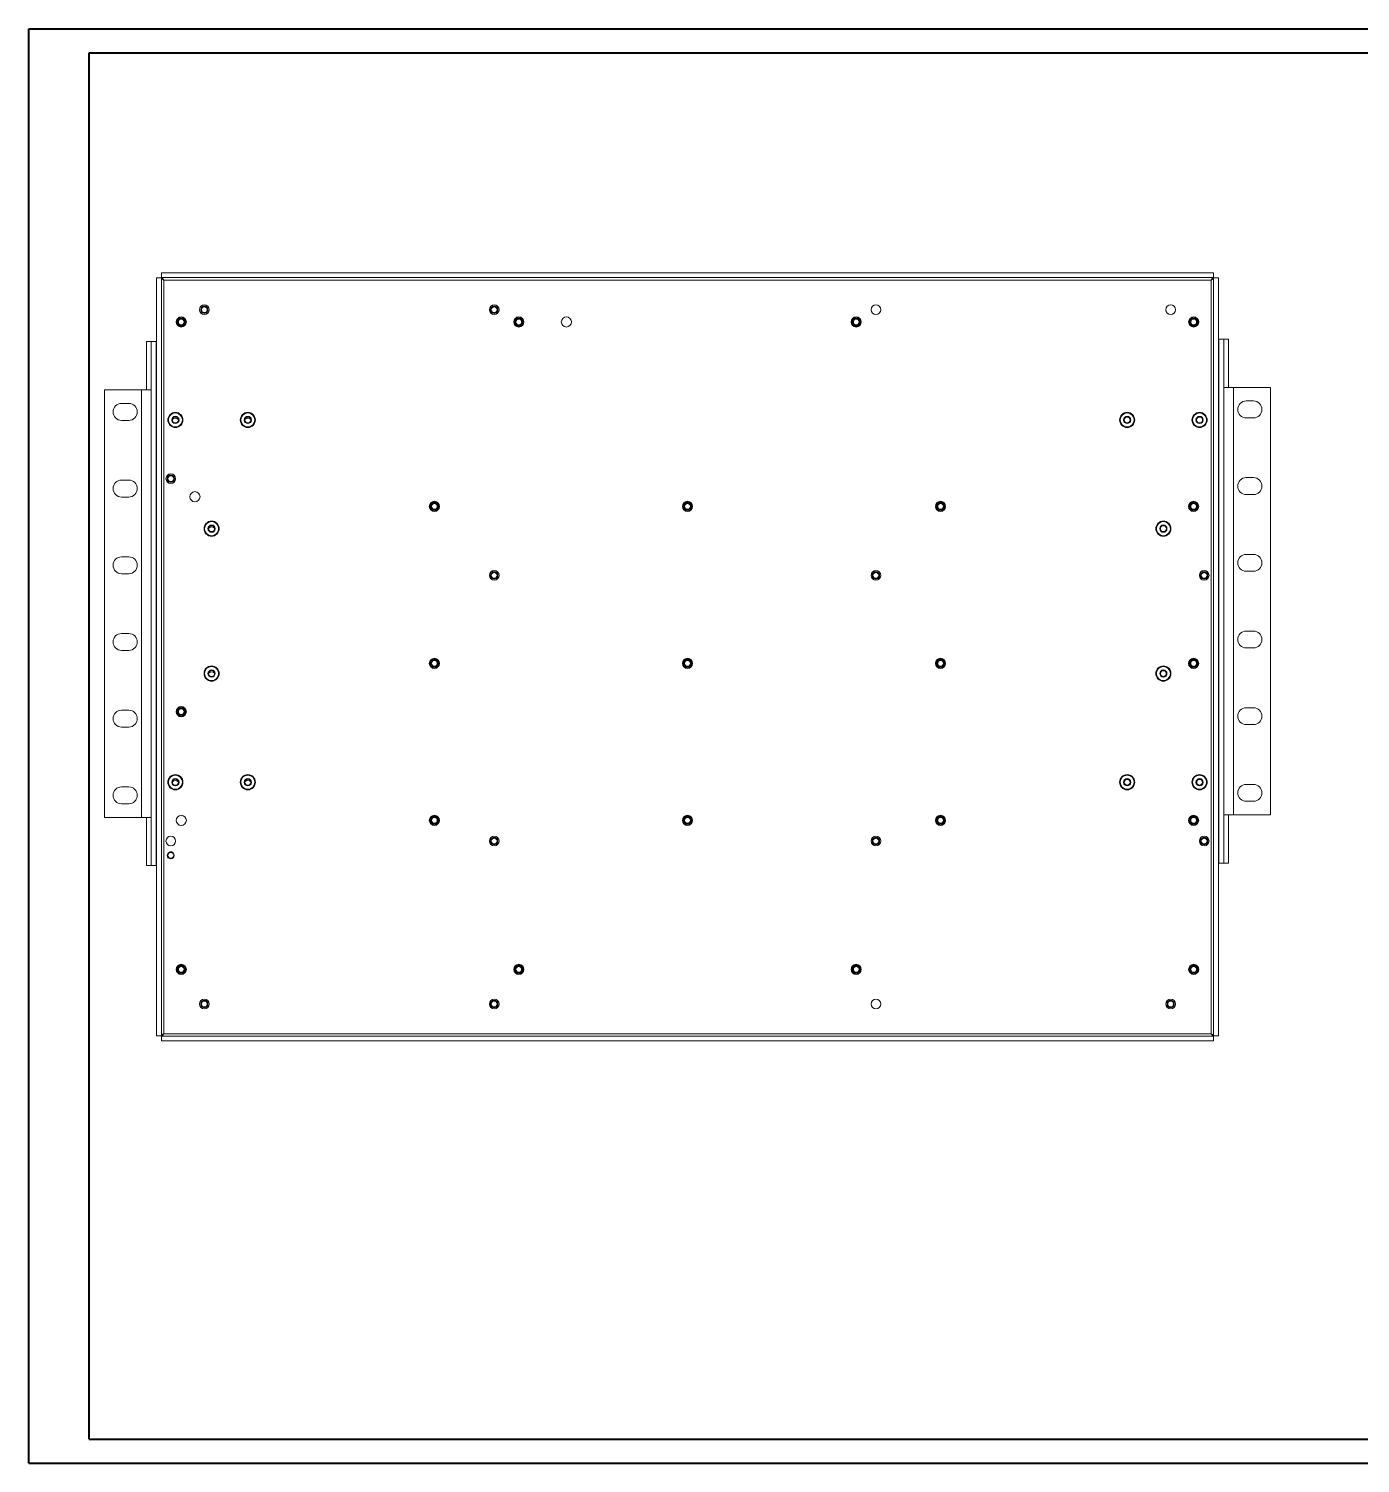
# Model space of a CAD drawing. Header units: millimetres. Extents: x 0 to 1158, y 0 to 594.
# Drawn here: x 0 to 551, y 0 to 594 of the extents above; entities that cross this region are included whole.
import ezdxf

# ---------------------------------------------------------------- set-up
doc = ezdxf.new("R2010")
doc.units = ezdxf.units.MM

msp = doc.modelspace()

# ---------------------------------------------------------------- linework, layer by layer
at = {"color": 7, "linetype": 'Continuous', "lineweight": 40}
for p, q in [((0.08, 0.21), (0.08, 594.21)), ((0.08, 594.21), (841.08, 594.21)), ((25.08, 10.21), (25.08, 584.21)), ((25.08, 584.21), (831.08, 584.21)), ((25.08, 10.21), (831.08, 10.21)), ((0.08, 0.21), (841.08, 0.21))]:
    msp.add_line(p, q, dxfattribs=at)
at = {"color": 7, "linetype": 'Continuous', "lineweight": 15}
for p, q in [((55.07, 493.15), (55.07, 491.15)), ((55.07, 493.15), (490.53, 493.15)), ((490.53, 493.15), (490.53, 491.15)), ((53, 491.08), (55, 491.08)), ((53, 177.16), (53, 491.08)), ((55, 177.16), (55, 491.08)), ((55.07, 491.15), (490.53, 491.15)), ((56, 178.09), (56, 490.15)), ((56, 490.15), (489.6, 490.15)), ((489.6, 490.15), (489.6, 178.09)), ((490.6, 491.08), (490.6, 177.16)), ((492.6, 491.08), (490.6, 491.08)), ((492.6, 491.08), (492.6, 177.16)), ((73.49, 479.18), (73.78, 478.98)), ((193.49, 479.18), (193.78, 478.98)), ((50.8, 464.67), (48.8, 464.67)), ((48.8, 464.67), (48.8, 444.67)), ((50.8, 464.67), (50.8, 444.67)), ((52.8, 464.67), (50.8, 464.67)), ((52.8, 247.67), (52.8, 464.67)), ((53, 464.67), (52.8, 464.67)), ((492.6, 465.7), (492.8, 465.7)), ((492.8, 465.7), (492.8, 248.7)), ((492.8, 465.7), (494.8, 465.7)), ((494.8, 465.7), (496.8, 465.7)), ((494.8, 445.7), (494.8, 465.7)), ((496.8, 445.7), (496.8, 465.7)), ((498.8, 445.7), (494.8, 445.7)), ((494.8, 445.7), (494.8, 268.7)), ((498.8, 445.7), (498.8, 268.7)), ((514.1, 445.7), (498.8, 445.7)), ((514.1, 445.7), (514.1, 268.7)), ((31.5, 267.67), (31.5, 444.67)), ((46.8, 444.67), (31.5, 444.67)), ((46.8, 267.67), (46.8, 444.67)), ((50.8, 444.67), (46.8, 444.67)), ((50.8, 267.67), (50.8, 444.67)), ((507.1, 440.07), (504.1, 440.07)), ((41.5, 439.04), (38.5, 439.04)), ((38.5, 432.04), (41.5, 432.04)), ((504.1, 433.07), (507.1, 433.07)), ((41.5, 407.29), (38.5, 407.29)), ((59.59, 409.22), (59.88, 409.02)), ((507.1, 408.32), (504.1, 408.32)), ((38.5, 400.29), (41.5, 400.29)), ((504.1, 401.32), (507.1, 401.32)), ((41.5, 375.54), (38.5, 375.54)), ((507.1, 376.57), (504.1, 376.57)), ((38.5, 368.54), (41.5, 368.54)), ((193.49, 369.18), (193.78, 368.98)), ((351.49, 369.18), (351.78, 368.98)), ((487.39, 369.18), (487.68, 368.98)), ((504.1, 369.57), (507.1, 369.57)), ((507.1, 344.82), (504.1, 344.82)), ((41.5, 343.79), (38.5, 343.79)), ((38.5, 336.79), (41.5, 336.79)), ((504.1, 337.82), (507.1, 337.82)), ((41.5, 312.04), (38.5, 312.04)), ((507.1, 313.07), (504.1, 313.07)), ((38.5, 305.04), (41.5, 305.04)), ((504.1, 306.07), (507.1, 306.07)), ((41.5, 280.29), (38.5, 280.29)), ((507.1, 281.32), (504.1, 281.32)), ((38.5, 273.29), (41.5, 273.29)), ((504.1, 274.32), (507.1, 274.32)), ((31.5, 267.67), (46.8, 267.67)), ((46.8, 267.67), (50.8, 267.67)), ((48.8, 267.67), (48.8, 247.67)), ((50.8, 267.67), (50.8, 247.67)), ((494.8, 268.7), (498.8, 268.7)), ((494.8, 248.7), (494.8, 268.7)), ((496.8, 248.7), (496.8, 268.7)), ((498.8, 268.7), (514.1, 268.7)), ((193.49, 259.18), (193.78, 258.98)), ((351.49, 259.18), (351.78, 258.98)), ((487.39, 259.18), (487.68, 258.98)), ((59.59, 253.26), (59.88, 253.06)), ((50.8, 247.67), (48.8, 247.67)), ((52.8, 247.67), (50.8, 247.67)), ((53, 247.67), (52.8, 247.67)), ((492.6, 248.7), (492.8, 248.7)), ((492.8, 248.7), (494.8, 248.7)), ((494.8, 248.7), (496.8, 248.7)), ((73.49, 191.72), (73.78, 191.52)), ((193.49, 191.72), (193.78, 191.52)), ((473.49, 191.72), (473.78, 191.52)), ((53, 177.16), (55, 177.16)), ((490.53, 177.09), (55.07, 177.09)), ((55.07, 175.09), (55.07, 177.09)), ((490.53, 175.09), (55.07, 175.09)), ((489.6, 178.09), (56, 178.09)), ((490.53, 175.09), (490.53, 177.09)), ((492.6, 177.16), (490.6, 177.16))]:
    msp.add_line(p, q, dxfattribs=at)
at = {"color": 7, "linetype": 'Continuous', "lineweight": 15, "flags": 128}
for points in [[(74.24, 477.48), (74.14, 477.17), (73.91, 476.83), (73.59, 476.57), (73.2, 476.4), (72.78, 476.35), (72.38, 476.41), (72, 476.58), (71.68, 476.85), (71.44, 477.2), (71.32, 477.58), (71.31, 478), (71.41, 478.42), (71.62, 478.77), (71.91, 479.06), (72.28, 479.26), (72.7, 479.34), (73.11, 479.31), (73.49, 479.18), (73.84, 478.93), (74.1, 478.6), (74.25, 478.22), (74.3, 477.81), (74.23, 477.39), (74.23, 477.39)], [(194.24, 477.48), (194.14, 477.17), (193.91, 476.83), (193.59, 476.57), (193.2, 476.4), (192.78, 476.35), (192.38, 476.41), (192, 476.58), (191.68, 476.85), (191.44, 477.2), (191.32, 477.58), (191.31, 478), (191.41, 478.42), (191.62, 478.77), (191.91, 479.06), (192.28, 479.26), (192.7, 479.34), (193.11, 479.31), (193.49, 479.18), (193.84, 478.93), (194.1, 478.6), (194.25, 478.22), (194.3, 477.81), (194.23, 477.39), (194.23, 477.39)], [(60.34, 407.52), (60.24, 407.21), (60.01, 406.87), (59.69, 406.61), (59.3, 406.44), (58.88, 406.39), (58.48, 406.45), (58.1, 406.62), (57.78, 406.89), (57.54, 407.24), (57.42, 407.62), (57.41, 408.04), (57.51, 408.46), (57.72, 408.81), (58.01, 409.1), (58.38, 409.3), (58.8, 409.38), (59.21, 409.35), (59.59, 409.22), (59.94, 408.97), (60.2, 408.64), (60.35, 408.26), (60.4, 407.85), (60.33, 407.43), (60.33, 407.43)], [(58.18, 409.12), (57.74, 409.24), (57.5, 409.32)], [(60.29, 409.32), (60.06, 409.24), (59.63, 409.12)], [(194.24, 367.48), (194.14, 367.17), (193.91, 366.83), (193.59, 366.57), (193.2, 366.4), (192.78, 366.35), (192.38, 366.41), (192, 366.58), (191.68, 366.85), (191.44, 367.2), (191.32, 367.58), (191.31, 368), (191.41, 368.42), (191.62, 368.77), (191.91, 369.06), (192.28, 369.26), (192.7, 369.34), (193.11, 369.31), (193.49, 369.18), (193.84, 368.93), (194.1, 368.6), (194.25, 368.22), (194.3, 367.81), (194.23, 367.39), (194.23, 367.39)], [(352.24, 367.48), (352.14, 367.17), (351.91, 366.83), (351.59, 366.57), (351.2, 366.4), (350.78, 366.35), (350.38, 366.41), (350, 366.58), (349.68, 366.85), (349.44, 367.2), (349.32, 367.58), (349.31, 368), (349.41, 368.42), (349.62, 368.77), (349.91, 369.06), (350.28, 369.26), (350.7, 369.34), (351.11, 369.31), (351.49, 369.18), (351.84, 368.93), (352.1, 368.6), (352.25, 368.22), (352.3, 367.81), (352.23, 367.39), (352.23, 367.39)], [(488.14, 367.48), (488.04, 367.17), (487.81, 366.83), (487.49, 366.57), (487.1, 366.4), (486.68, 366.35), (486.28, 366.41), (485.9, 366.58), (485.58, 366.85), (485.34, 367.2), (485.22, 367.58), (485.21, 368), (485.31, 368.42), (485.52, 368.77), (485.81, 369.06), (486.18, 369.26), (486.6, 369.34), (487.01, 369.31), (487.39, 369.18), (487.74, 368.93), (488, 368.6), (488.15, 368.22), (488.2, 367.81), (488.13, 367.39), (488.13, 367.39)], [(194.24, 257.48), (194.14, 257.17), (193.91, 256.83), (193.59, 256.57), (193.2, 256.4), (192.78, 256.35), (192.38, 256.41), (192, 256.58), (191.68, 256.85), (191.44, 257.2), (191.32, 257.58), (191.31, 258), (191.41, 258.42), (191.62, 258.77), (191.91, 259.06), (192.28, 259.26), (192.7, 259.34), (193.11, 259.31), (193.49, 259.18), (193.84, 258.93), (194.1, 258.6), (194.25, 258.22), (194.3, 257.81), (194.23, 257.39), (194.23, 257.39)], [(352.24, 257.48), (352.14, 257.17), (351.91, 256.83), (351.59, 256.57), (351.2, 256.4), (350.78, 256.35), (350.38, 256.41), (350, 256.58), (349.68, 256.85), (349.44, 257.2), (349.32, 257.58), (349.31, 258), (349.41, 258.42), (349.62, 258.77), (349.91, 259.06), (350.28, 259.26), (350.7, 259.34), (351.11, 259.31), (351.49, 259.18), (351.84, 258.93), (352.1, 258.6), (352.25, 258.22), (352.3, 257.81), (352.23, 257.39), (352.23, 257.39)], [(488.14, 257.48), (488.04, 257.17), (487.81, 256.83), (487.49, 256.57), (487.1, 256.4), (486.68, 256.35), (486.28, 256.41), (485.9, 256.58), (485.58, 256.85), (485.34, 257.2), (485.22, 257.58), (485.21, 258), (485.31, 258.42), (485.52, 258.77), (485.81, 259.06), (486.18, 259.26), (486.6, 259.34), (487.01, 259.31), (487.39, 259.18), (487.74, 258.93), (488, 258.6), (488.15, 258.22), (488.2, 257.81), (488.13, 257.39), (488.13, 257.39)], [(74.24, 190.02), (74.14, 189.71), (73.91, 189.37), (73.59, 189.11), (73.2, 188.94), (72.78, 188.89), (72.38, 188.95), (72, 189.12), (71.68, 189.39), (71.44, 189.74), (71.32, 190.12), (71.31, 190.54), (71.41, 190.96), (71.62, 191.31), (71.91, 191.6), (72.28, 191.8), (72.7, 191.88), (73.11, 191.85), (73.49, 191.72), (73.84, 191.47), (74.1, 191.14), (74.25, 190.76), (74.3, 190.35), (74.23, 189.93), (74.23, 189.93)], [(194.24, 190.02), (194.14, 189.71), (193.91, 189.37), (193.59, 189.11), (193.2, 188.94), (192.78, 188.89), (192.38, 188.95), (192, 189.12), (191.68, 189.39), (191.44, 189.74), (191.32, 190.12), (191.31, 190.54), (191.41, 190.96), (191.62, 191.31), (191.91, 191.6), (192.28, 191.8), (192.7, 191.88), (193.11, 191.85), (193.49, 191.72), (193.84, 191.47), (194.1, 191.14), (194.25, 190.76), (194.3, 190.35), (194.23, 189.93), (194.23, 189.93)], [(474.24, 190.02), (474.14, 189.71), (473.91, 189.37), (473.59, 189.11), (473.2, 188.94), (472.78, 188.89), (472.38, 188.95), (472, 189.12), (471.68, 189.39), (471.44, 189.74), (471.32, 190.12), (471.31, 190.54), (471.41, 190.96), (471.62, 191.31), (471.91, 191.6), (472.28, 191.8), (472.7, 191.88), (473.11, 191.85), (473.49, 191.72), (473.84, 191.47), (474.1, 191.14), (474.25, 190.76), (474.3, 190.35), (474.23, 189.93), (474.23, 189.93)]]:
    msp.add_lwpolyline(points, dxfattribs=at)
at = {"color": 7, "linetype": 'Continuous', "lineweight": 15}
for centre, radius in [((72.8, 477.85), 2), ((72.8, 477.85), 1.44), ((72.8, 477.85), 1.21), ((192.8, 477.85), 2), ((192.8, 477.85), 1.44), ((192.8, 477.85), 1.21), ((350.8, 477.85), 2), ((472.8, 477.85), 2), ((63.25, 472.78), 2.1), ((63.25, 472.78), 1.6), ((63.25, 472.78), 1.5), ((63.25, 472.78), 1.19), ((202.95, 472.78), 2.1), ((202.95, 472.78), 1.6), ((202.95, 472.78), 1.5), ((202.95, 472.78), 1.19), ((222.65, 472.78), 2.1), ((342.65, 472.78), 2.1), ((342.65, 472.78), 1.6), ((342.65, 472.78), 1.5), ((342.65, 472.78), 1.19), ((482.35, 472.78), 2.1), ((482.35, 472.78), 1.6), ((482.35, 472.78), 1.5), ((482.35, 472.78), 1.19), ((60.8, 432.2), 3.15), ((60.8, 432.2), 2.9), ((60.8, 432.2), 1.5), ((90.8, 432.2), 3.15), ((90.8, 432.2), 2.9), ((90.8, 432.2), 1.5), ((454.8, 432.2), 3.15), ((454.8, 432.2), 2.9), ((454.8, 432.2), 1.5), ((484.8, 432.2), 3.15), ((484.8, 432.2), 2.9), ((484.8, 432.2), 1.5), ((60.8, 432.2), 1.23), ((90.8, 432.2), 1.23), ((454.8, 432.2), 1.2), ((484.8, 432.2), 1.23), ((58.9, 407.89), 2), ((58.9, 407.89), 1.44), ((58.9, 407.89), 1.21), ((68.9, 400.43), 2.1), ((168.02, 396.43), 2.1), ((168.02, 396.43), 1.6), ((272.79, 396.43), 2.1), ((272.79, 396.43), 1.6), ((377.56, 396.43), 2.1), ((377.56, 396.43), 1.6), ((482.33, 396.43), 2.1), ((482.33, 396.43), 1.6), ((168.02, 396.43), 1.5), ((168.02, 396.43), 1.19), ((272.79, 396.43), 1.5), ((272.79, 396.43), 1.19), ((377.56, 396.43), 1.5), ((377.56, 396.43), 1.19), ((482.33, 396.43), 1.5), ((482.33, 396.43), 1.19), ((75.8, 387.2), 3.15), ((75.8, 387.2), 2.9), ((75.8, 387.2), 1.5), ((75.8, 387.2), 1.23), ((469.8, 387.2), 3.15), ((469.8, 387.2), 2.9), ((469.8, 387.2), 1.5), ((469.8, 387.2), 1.23), ((192.8, 367.85), 2), ((192.8, 367.85), 1.44), ((192.8, 367.85), 1.21), ((350.8, 367.85), 2), ((350.8, 367.85), 1.44), ((350.8, 367.85), 1.21), ((486.7, 367.85), 2), ((486.7, 367.85), 1.44), ((486.7, 367.85), 1.21), ((168.02, 331.43), 2.1), ((168.02, 331.43), 1.6), ((168.02, 331.43), 1.5), ((272.79, 331.43), 2.1), ((272.79, 331.43), 1.6), ((272.79, 331.43), 1.5), ((377.56, 331.43), 2.1), ((377.56, 331.43), 1.6), ((377.56, 331.43), 1.5), ((482.33, 331.43), 2.1), ((482.33, 331.43), 1.6), ((482.33, 331.43), 1.5), ((75.8, 327.2), 3.15), ((75.8, 327.2), 2.9), ((75.8, 327.2), 1.5), ((75.8, 327.2), 1.23), ((168.02, 331.43), 1.19), ((272.79, 331.43), 1.19), ((377.56, 331.43), 1.19), ((469.8, 327.2), 3.15), ((469.8, 327.2), 2.9), ((469.8, 327.2), 1.5), ((469.8, 327.2), 1.2), ((482.33, 331.43), 1.19), ((63.25, 311.43), 2.1), ((63.25, 311.43), 1.6), ((63.25, 311.43), 1.5), ((63.25, 311.43), 1.19), ((60.8, 282.2), 3.15), ((90.8, 282.2), 3.15), ((454.8, 282.2), 3.15), ((484.8, 282.2), 3.15), ((60.8, 282.2), 2.9), ((60.8, 282.2), 1.5), ((60.8, 282.2), 1.23), ((90.8, 282.2), 2.9), ((90.8, 282.2), 1.5), ((90.8, 282.2), 1.23), ((454.8, 282.2), 2.9), ((454.8, 282.2), 1.5), ((454.8, 282.2), 1.2), ((484.8, 282.2), 2.9), ((484.8, 282.2), 1.5), ((484.8, 282.2), 1.2), ((63.25, 266.43), 2.1), ((168.02, 266.43), 2.1), ((168.02, 266.43), 1.6), ((168.02, 266.43), 1.5), ((168.02, 266.43), 1.19), ((272.79, 266.43), 2.1), ((272.79, 266.43), 1.6), ((272.79, 266.43), 1.5), ((272.79, 266.43), 1.19), ((377.56, 266.43), 2.1), ((377.56, 266.43), 1.6), ((377.56, 266.43), 1.5), ((377.56, 266.43), 1.19), ((482.33, 266.43), 2.1), ((482.33, 266.43), 1.6), ((482.33, 266.43), 1.5), ((482.33, 266.43), 1.19), ((58.9, 257.85), 2), ((192.8, 257.85), 2), ((192.8, 257.85), 1.44), ((192.8, 257.85), 1.21), ((350.8, 257.85), 2), ((350.8, 257.85), 1.44), ((350.8, 257.85), 1.21), ((486.7, 257.85), 2), ((486.7, 257.85), 1.44), ((486.7, 257.85), 1.21), ((58.9, 251.93), 1.44), ((58.9, 251.93), 1.21), ((63.25, 204.73), 2.1), ((63.25, 204.73), 1.6), ((63.25, 204.73), 1.5), ((63.25, 204.73), 1.19), ((202.95, 204.73), 2.1), ((202.95, 204.73), 1.6), ((202.95, 204.73), 1.5), ((202.95, 204.73), 1.19), ((342.65, 204.73), 2.1), ((342.65, 204.73), 1.6), ((342.65, 204.73), 1.5), ((342.65, 204.73), 1.19), ((482.35, 204.73), 2.1), ((482.35, 204.73), 1.6), ((482.35, 204.73), 1.5), ((482.35, 204.73), 1.19), ((72.8, 190.39), 2), ((72.8, 190.39), 1.44), ((72.8, 190.39), 1.21), ((192.8, 190.39), 2), ((192.8, 190.39), 1.44), ((192.8, 190.39), 1.21), ((350.8, 190.39), 2), ((472.8, 190.39), 2), ((472.8, 190.39), 1.44), ((472.8, 190.39), 1.21)]:
    msp.add_circle(centre, radius, dxfattribs=at)
for centre, radius, start, end in [((504.1, 436.57), 3.5, 90, 270), ((507.1, 436.57), 3.5, 270, 90), ((38.5, 435.54), 3.5, 90, 270), ((41.5, 435.54), 3.5, 270, 90), ((60.8, 431.17), 1.75, 46.41189, 133.58811), ((90.8, 431.17), 1.75, 46.41189, 133.58811), ((38.5, 403.79), 3.5, 90, 270), ((41.5, 403.79), 3.5, 270, 90), ((504.1, 404.82), 3.5, 90, 270), ((507.1, 404.82), 3.5, 270, 90), ((75.8, 386.17), 1.75, 46.41189, 133.58811), ((38.5, 372.04), 3.5, 90, 270), ((41.5, 372.04), 3.5, 270, 90), ((504.1, 373.07), 3.5, 90, 270), ((507.1, 373.07), 3.5, 270, 90), ((504.1, 341.32), 3.5, 90, 270), ((507.1, 341.32), 3.5, 270, 90), ((38.5, 340.29), 3.5, 90, 270), ((41.5, 340.29), 3.5, 270, 90), ((75.8, 326.17), 1.75, 46.41189, 133.58811), ((38.5, 308.54), 3.5, 90, 270), ((41.5, 308.54), 3.5, 270, 90), ((504.1, 309.57), 3.5, 90, 270), ((507.1, 309.57), 3.5, 270, 90), ((38.5, 276.79), 3.5, 90, 270), ((41.5, 276.79), 3.5, 270, 90), ((60.8, 281.17), 1.75, 46.41189, 133.58811), ((90.8, 281.17), 1.75, 46.41189, 133.58811), ((504.1, 277.82), 3.5, 90, 270), ((507.1, 277.82), 3.5, 270, 90)]:
    msp.add_arc(centre, radius, start, end, dxfattribs=at)
for points, knots in [([(56, 490.15), (55.85, 490.23), (55.57, 490.4), (55.24, 490.64), (55.03, 490.86), (55.01, 491.01), (55, 491.08)], [0, 0, 0, 0, 0.280309, 0.530235, 0.780091, 1, 1, 1, 1]), ([(55.07, 491.15), (55.16, 491.13), (55.32, 491.09), (55.56, 490.83), (55.78, 490.51), (55.93, 490.26), (56, 490.15)], [0, 0, 0, 0, 0.2803089, 0.5302364, 0.7800927, 1, 1, 1, 1]), ([(489.6, 490.15), (489.69, 490.29), (489.85, 490.57), (490.09, 490.9), (490.31, 491.11), (490.46, 491.13), (490.53, 491.15)], [0, 0, 0, 0, 0.280309, 0.530235, 0.780091, 1, 1, 1, 1]), ([(490.6, 491.08), (490.58, 490.99), (490.54, 490.82), (490.29, 490.58), (489.96, 490.36), (489.71, 490.21), (489.6, 490.15)], [0, 0, 0, 0, 0.280305, 0.530236, 0.780093, 1, 1, 1, 1]), ([(73.49, 479.18), (73.4, 479.22), (73.22, 479.3), (72.92, 479.35), (72.62, 479.35), (72.43, 479.3), (72.33, 479.27)], [0, 0, 0, 0, 0.250027, 0.500051, 0.750069, 1, 1, 1, 1]), ([(73.49, 479.18), (73.39, 479.21), (73.18, 479.27), (72.96, 479.28), (72.85, 479.26), (72.84, 479.26)], [0, 0, 0, 0, 0.489703, 0.9664, 1, 1, 1, 1]), ([(193.49, 479.18), (193.4, 479.22), (193.22, 479.3), (192.92, 479.35), (192.62, 479.35), (192.43, 479.3), (192.33, 479.27)], [0, 0, 0, 0, 0.250021, 0.500045, 0.750069, 1, 1, 1, 1]), ([(193.49, 479.18), (193.39, 479.21), (193.18, 479.27), (192.96, 479.28), (192.85, 479.26), (192.84, 479.26)], [0, 0, 0, 0, 0.489709, 0.966401, 1, 1, 1, 1]), ([(61.31, 472.78), (61.34, 473.02), (61.38, 473.39), (61.62, 473.85), (61.87, 474.15), (62.18, 474.4), (62.63, 474.64), (63.25, 474.76), (63.87, 474.64), (64.32, 474.4), (64.62, 474.15), (64.87, 473.85), (65.12, 473.39), (65.16, 473.02), (65.18, 472.78)], [0, 0, 0, 0, 0.119721, 0.184904, 0.250001, 0.315183, 0.38028, 0.500001, 0.619723, 0.684905, 0.749999, 0.815184, 0.880279, 1, 1, 1, 1]), ([(65.18, 472.78), (65.16, 472.53), (65.12, 472.16), (64.87, 471.71), (64.62, 471.4), (64.32, 471.15), (63.87, 470.92), (63.25, 470.8), (62.63, 470.92), (62.18, 471.15), (61.87, 471.4), (61.62, 471.71), (61.38, 472.16), (61.34, 472.53), (61.31, 472.78)], [0, 0, 0, 0, 0.119721, 0.184905, 0.250001, 0.315183, 0.380278, 0.499999, 0.61972, 0.684906, 0.75, 0.815184, 0.880279, 1, 1, 1, 1]), ([(201.01, 472.78), (201.04, 473.02), (201.08, 473.39), (201.32, 473.85), (201.57, 474.15), (201.88, 474.4), (202.33, 474.64), (202.95, 474.76), (203.57, 474.64), (204.02, 474.4), (204.32, 474.15), (204.57, 473.85), (204.82, 473.39), (204.86, 473.02), (204.88, 472.78)], [0, 0, 0, 0, 0.119721, 0.184904, 0.25, 0.315184, 0.380279, 0.5, 0.619722, 0.684906, 0.75, 0.815184, 0.880279, 1, 1, 1, 1]), ([(204.88, 472.78), (204.86, 472.53), (204.82, 472.16), (204.57, 471.71), (204.32, 471.4), (204.02, 471.15), (203.57, 470.92), (202.95, 470.8), (202.33, 470.92), (201.88, 471.15), (201.57, 471.4), (201.32, 471.71), (201.08, 472.16), (201.04, 472.53), (201.01, 472.78)], [0, 0, 0, 0, 0.119721, 0.184906, 0.25, 0.315184, 0.380279, 0.5, 0.619721, 0.684905, 0.75, 0.815184, 0.880279, 1, 1, 1, 1]), ([(340.71, 472.78), (340.74, 473.02), (340.78, 473.39), (341.02, 473.85), (341.27, 474.15), (341.58, 474.4), (342.03, 474.64), (342.65, 474.76), (343.27, 474.64), (343.72, 474.4), (344.02, 474.15), (344.27, 473.85), (344.52, 473.39), (344.56, 473.02), (344.58, 472.78)], [0, 0, 0, 0, 0.119721, 0.184904, 0.25, 0.315184, 0.380278, 0.5, 0.619721, 0.684905, 0.75, 0.815184, 0.880279, 1, 1, 1, 1]), ([(344.58, 472.78), (344.56, 472.53), (344.52, 472.16), (344.27, 471.71), (344.02, 471.4), (343.72, 471.15), (343.27, 470.92), (342.65, 470.8), (342.03, 470.92), (341.58, 471.15), (341.27, 471.4), (341.02, 471.71), (340.78, 472.16), (340.74, 472.53), (340.71, 472.78)], [0, 0, 0, 0, 0.119721, 0.184906, 0.25, 0.315183, 0.38028, 0.500001, 0.619722, 0.684906, 0.75, 0.815184, 0.880279, 1, 1, 1, 1]), ([(480.41, 472.78), (480.44, 473.02), (480.48, 473.39), (480.72, 473.85), (480.97, 474.15), (481.28, 474.4), (481.73, 474.64), (482.35, 474.76), (482.97, 474.64), (483.42, 474.4), (483.72, 474.15), (483.97, 473.85), (484.22, 473.39), (484.26, 473.02), (484.28, 472.78)], [0, 0, 0, 0, 0.119721, 0.184904, 0.250001, 0.315183, 0.380277, 0.499999, 0.619721, 0.684905, 0.749999, 0.815184, 0.880279, 1, 1, 1, 1]), ([(484.28, 472.78), (484.26, 472.53), (484.22, 472.16), (483.97, 471.71), (483.72, 471.4), (483.42, 471.15), (482.97, 470.92), (482.35, 470.8), (481.73, 470.92), (481.28, 471.15), (480.97, 471.4), (480.72, 471.71), (480.48, 472.16), (480.44, 472.53), (480.41, 472.78)], [0, 0, 0, 0, 0.119721, 0.184905, 0.250001, 0.315183, 0.38028, 0.500001, 0.619722, 0.684906, 0.75, 0.815184, 0.880279, 1, 1, 1, 1]), ([(59.59, 409.22), (59.5, 409.26), (59.32, 409.34), (59.02, 409.39), (58.72, 409.39), (58.53, 409.34), (58.43, 409.31)], [0, 0, 0, 0, 0.250015, 0.500037, 0.750055, 1, 1, 1, 1]), ([(59.59, 409.22), (59.49, 409.25), (59.28, 409.31), (59.06, 409.32), (58.95, 409.3), (58.94, 409.3)], [0, 0, 0, 0, 0.489693, 0.966377, 1, 1, 1, 1]), ([(166.08, 396.43), (166.11, 396.67), (166.15, 397.04), (166.39, 397.5), (166.64, 397.8), (166.95, 398.05), (167.4, 398.29), (168.02, 398.41), (168.64, 398.29), (169.09, 398.05), (169.39, 397.8), (169.64, 397.5), (169.89, 397.04), (169.93, 396.67), (169.95, 396.43)], [0, 0, 0, 0, 0.1197213, 0.1849047, 0.2500004, 0.3151836, 0.3802782, 0.4999996, 0.6197221, 0.684905, 0.7499999, 0.815184, 0.8802787, 1, 1, 1, 1]), ([(270.85, 396.43), (270.88, 396.67), (270.92, 397.04), (271.16, 397.5), (271.41, 397.8), (271.72, 398.05), (272.17, 398.29), (272.79, 398.41), (273.41, 398.29), (273.86, 398.05), (274.16, 397.8), (274.41, 397.5), (274.66, 397.04), (274.7, 396.67), (274.72, 396.43)], [0, 0, 0, 0, 0.119721, 0.184905, 0.25, 0.315184, 0.380279, 0.5, 0.619721, 0.684905, 0.75, 0.815184, 0.880279, 1, 1, 1, 1]), ([(375.62, 396.43), (375.65, 396.67), (375.69, 397.04), (375.93, 397.5), (376.18, 397.8), (376.49, 398.05), (376.94, 398.29), (377.56, 398.41), (378.18, 398.29), (378.63, 398.05), (378.93, 397.8), (379.18, 397.5), (379.43, 397.04), (379.47, 396.67), (379.49, 396.43)], [0, 0, 0, 0, 0.119722, 0.184905, 0.250001, 0.315184, 0.380278, 0.5, 0.619721, 0.684905, 0.75, 0.815184, 0.880279, 1, 1, 1, 1]), ([(480.39, 396.43), (480.42, 396.67), (480.46, 397.04), (480.7, 397.5), (480.95, 397.8), (481.26, 398.05), (481.71, 398.29), (482.33, 398.41), (482.95, 398.29), (483.4, 398.05), (483.7, 397.8), (483.95, 397.5), (484.2, 397.04), (484.24, 396.67), (484.26, 396.43)], [0, 0, 0, 0, 0.119722, 0.184905, 0.250001, 0.315184, 0.380278, 0.499999, 0.619721, 0.684906, 0.75, 0.815184, 0.880279, 1, 1, 1, 1]), ([(169.95, 396.43), (169.93, 396.18), (169.89, 395.81), (169.64, 395.36), (169.39, 395.05), (169.09, 394.8), (168.64, 394.57), (168.02, 394.45), (167.4, 394.57), (166.95, 394.8), (166.64, 395.05), (166.39, 395.36), (166.15, 395.81), (166.11, 396.18), (166.08, 396.43)], [0, 0, 0, 0, 0.119721, 0.184905, 0.25, 0.315184, 0.380278, 0.500001, 0.619722, 0.684905, 0.750001, 0.815184, 0.880279, 1, 1, 1, 1]), ([(274.72, 396.43), (274.7, 396.18), (274.66, 395.81), (274.41, 395.36), (274.16, 395.05), (273.86, 394.8), (273.41, 394.57), (272.79, 394.45), (272.17, 394.57), (271.72, 394.8), (271.41, 395.05), (271.16, 395.36), (270.92, 395.81), (270.88, 396.18), (270.85, 396.43)], [0, 0, 0, 0, 0.119721, 0.184905, 0.249999, 0.315184, 0.380279, 0.5, 0.619722, 0.684905, 0.750001, 0.815184, 0.880279, 1, 1, 1, 1]), ([(379.49, 396.43), (379.47, 396.18), (379.43, 395.81), (379.18, 395.36), (378.93, 395.05), (378.63, 394.8), (378.18, 394.57), (377.56, 394.45), (376.94, 394.57), (376.49, 394.8), (376.18, 395.05), (375.93, 395.36), (375.69, 395.81), (375.65, 396.18), (375.62, 396.43)], [0, 0, 0, 0, 0.119721, 0.184905, 0.249999, 0.315183, 0.380279, 0.5, 0.619722, 0.684906, 0.75, 0.815184, 0.880278, 1, 1, 1, 1]), ([(484.26, 396.43), (484.24, 396.18), (484.2, 395.81), (483.95, 395.36), (483.7, 395.05), (483.4, 394.8), (482.95, 394.57), (482.33, 394.45), (481.71, 394.57), (481.26, 394.8), (480.95, 395.05), (480.7, 395.36), (480.46, 395.81), (480.42, 396.18), (480.39, 396.43)], [0, 0, 0, 0, 0.119721, 0.184906, 0.25, 0.315185, 0.380279, 0.500001, 0.619722, 0.684905, 0.75, 0.815184, 0.880278, 1, 1, 1, 1]), ([(193.49, 369.18), (193.4, 369.22), (193.22, 369.3), (192.92, 369.35), (192.62, 369.35), (192.43, 369.3), (192.33, 369.27)], [0, 0, 0, 0, 0.250022, 0.500044, 0.750068, 1, 1, 1, 1]), ([(193.49, 369.18), (193.39, 369.21), (193.18, 369.27), (192.96, 369.28), (192.85, 369.26), (192.84, 369.26)], [0, 0, 0, 0, 0.489709, 0.9664, 1, 1, 1, 1]), ([(351.49, 369.18), (351.4, 369.22), (351.22, 369.3), (350.92, 369.35), (350.62, 369.35), (350.43, 369.3), (350.33, 369.27)], [0, 0, 0, 0, 0.250022, 0.500044, 0.750068, 1, 1, 1, 1]), ([(351.49, 369.18), (351.39, 369.21), (351.18, 369.27), (350.96, 369.28), (350.85, 369.26), (350.84, 369.26)], [0, 0, 0, 0, 0.489709, 0.9664, 1, 1, 1, 1]), ([(487.39, 369.18), (487.3, 369.22), (487.12, 369.3), (486.82, 369.35), (486.52, 369.35), (486.33, 369.3), (486.23, 369.27)], [0, 0, 0, 0, 0.250016, 0.500038, 0.750056, 1, 1, 1, 1]), ([(487.39, 369.18), (487.29, 369.21), (487.08, 369.27), (486.86, 369.28), (486.75, 369.26), (486.74, 369.26)], [0, 0, 0, 0, 0.489693, 0.966378, 1, 1, 1, 1]), ([(166.08, 331.43), (166.11, 331.67), (166.15, 332.04), (166.39, 332.5), (166.64, 332.8), (166.95, 333.05), (167.4, 333.29), (168.02, 333.41), (168.64, 333.29), (169.09, 333.05), (169.39, 332.8), (169.64, 332.5), (169.89, 332.04), (169.93, 331.67), (169.95, 331.43)], [0, 0, 0, 0, 0.119721, 0.184905, 0.25, 0.315183, 0.380278, 0.499999, 0.619722, 0.684905, 0.75, 0.815184, 0.880279, 1, 1, 1, 1]), ([(270.85, 331.43), (270.88, 331.67), (270.92, 332.04), (271.16, 332.5), (271.41, 332.8), (271.72, 333.05), (272.17, 333.29), (272.79, 333.41), (273.41, 333.29), (273.86, 333.05), (274.16, 332.8), (274.41, 332.5), (274.66, 332.04), (274.7, 331.67), (274.72, 331.43)], [0, 0, 0, 0, 0.119721, 0.184905, 0.25, 0.315184, 0.380279, 0.5, 0.619721, 0.684905, 0.75, 0.815184, 0.880279, 1, 1, 1, 1]), ([(375.62, 331.43), (375.65, 331.67), (375.69, 332.04), (375.93, 332.5), (376.18, 332.8), (376.49, 333.05), (376.94, 333.29), (377.56, 333.41), (378.18, 333.29), (378.63, 333.05), (378.93, 332.8), (379.18, 332.5), (379.43, 332.04), (379.47, 331.67), (379.49, 331.43)], [0, 0, 0, 0, 0.119722, 0.184905, 0.25, 0.315184, 0.380278, 0.5, 0.619721, 0.684905, 0.75, 0.815184, 0.880279, 1, 1, 1, 1]), ([(480.39, 331.43), (480.42, 331.67), (480.46, 332.04), (480.7, 332.5), (480.95, 332.8), (481.26, 333.05), (481.71, 333.29), (482.33, 333.41), (482.95, 333.29), (483.4, 333.05), (483.7, 332.8), (483.95, 332.5), (484.2, 332.04), (484.24, 331.67), (484.26, 331.43)], [0, 0, 0, 0, 0.119722, 0.184905, 0.250001, 0.315183, 0.380278, 0.499999, 0.619721, 0.684905, 0.75, 0.815183, 0.880279, 1, 1, 1, 1]), ([(169.95, 331.43), (169.93, 331.18), (169.89, 330.81), (169.64, 330.36), (169.39, 330.05), (169.09, 329.8), (168.64, 329.57), (168.02, 329.45), (167.4, 329.57), (166.95, 329.8), (166.64, 330.05), (166.39, 330.36), (166.15, 330.81), (166.11, 331.18), (166.08, 331.43)], [0, 0, 0, 0, 0.119721, 0.184905, 0.25, 0.315183, 0.380278, 0.500001, 0.619722, 0.684905, 0.75, 0.815184, 0.880279, 1, 1, 1, 1]), ([(274.72, 331.43), (274.7, 331.18), (274.66, 330.81), (274.41, 330.36), (274.16, 330.05), (273.86, 329.8), (273.41, 329.57), (272.79, 329.45), (272.17, 329.57), (271.72, 329.8), (271.41, 330.05), (271.16, 330.36), (270.92, 330.81), (270.88, 331.18), (270.85, 331.43)], [0, 0, 0, 0, 0.119721, 0.184905, 0.25, 0.315184, 0.380279, 0.5, 0.619721, 0.684905, 0.75, 0.815184, 0.880279, 1, 1, 1, 1]), ([(379.49, 331.43), (379.47, 331.18), (379.43, 330.81), (379.18, 330.36), (378.93, 330.05), (378.63, 329.8), (378.18, 329.57), (377.56, 329.45), (376.94, 329.57), (376.49, 329.8), (376.18, 330.05), (375.93, 330.36), (375.69, 330.81), (375.65, 331.18), (375.62, 331.43)], [0, 0, 0, 0, 0.119721, 0.184905, 0.25, 0.315183, 0.380279, 0.5, 0.619722, 0.684905, 0.75, 0.815183, 0.880278, 1, 1, 1, 1]), ([(484.26, 331.43), (484.24, 331.18), (484.2, 330.81), (483.95, 330.36), (483.7, 330.05), (483.4, 329.8), (482.95, 329.57), (482.33, 329.45), (481.71, 329.57), (481.26, 329.8), (480.95, 330.05), (480.7, 330.36), (480.46, 330.81), (480.42, 331.18), (480.39, 331.43)], [0, 0, 0, 0, 0.119721, 0.184906, 0.25, 0.315184, 0.380279, 0.5, 0.619722, 0.684904, 0.749999, 0.815184, 0.880278, 1, 1, 1, 1]), ([(61.31, 311.43), (61.34, 311.67), (61.38, 312.04), (61.62, 312.5), (61.87, 312.8), (62.18, 313.05), (62.63, 313.29), (63.25, 313.41), (63.87, 313.29), (64.32, 313.05), (64.62, 312.8), (64.87, 312.5), (65.12, 312.04), (65.16, 311.67), (65.18, 311.43)], [0, 0, 0, 0, 0.119721, 0.184904, 0.250001, 0.315183, 0.38028, 0.500001, 0.619723, 0.684905, 0.75, 0.815183, 0.880279, 1, 1, 1, 1]), ([(65.18, 311.43), (65.16, 311.18), (65.12, 310.81), (64.87, 310.36), (64.62, 310.05), (64.32, 309.8), (63.87, 309.57), (63.25, 309.45), (62.63, 309.57), (62.18, 309.8), (61.87, 310.05), (61.62, 310.36), (61.38, 310.81), (61.34, 311.18), (61.31, 311.43)], [0, 0, 0, 0, 0.1197214, 0.1849046, 0.2500008, 0.3151831, 0.3802777, 0.4999991, 0.6197205, 0.6849053, 0.7499996, 0.8151831, 0.8802786, 1, 1, 1, 1]), ([(166.08, 266.43), (166.11, 266.67), (166.15, 267.04), (166.39, 267.5), (166.64, 267.8), (166.95, 268.05), (167.4, 268.29), (168.02, 268.41), (168.64, 268.29), (169.09, 268.05), (169.39, 267.8), (169.64, 267.5), (169.89, 267.04), (169.93, 266.67), (169.95, 266.43)], [0, 0, 0, 0, 0.119721, 0.184905, 0.25, 0.315184, 0.380278, 0.499999, 0.619722, 0.684905, 0.75, 0.815183, 0.880279, 1, 1, 1, 1]), ([(270.85, 266.43), (270.88, 266.67), (270.92, 267.04), (271.16, 267.5), (271.41, 267.8), (271.72, 268.05), (272.17, 268.29), (272.79, 268.41), (273.41, 268.29), (273.86, 268.05), (274.16, 267.8), (274.41, 267.5), (274.66, 267.04), (274.7, 266.67), (274.72, 266.43)], [0, 0, 0, 0, 0.1197213, 0.184905, 0.2500003, 0.3151837, 0.3802786, 0.5, 0.6197213, 0.6849048, 0.7499997, 0.815183, 0.8802787, 1, 1, 1, 1]), ([(375.62, 266.43), (375.65, 266.67), (375.69, 267.04), (375.93, 267.5), (376.18, 267.8), (376.49, 268.05), (376.94, 268.29), (377.56, 268.41), (378.18, 268.29), (378.63, 268.05), (378.93, 267.8), (379.18, 267.5), (379.43, 267.04), (379.47, 266.67), (379.49, 266.43)], [0, 0, 0, 0, 0.119722, 0.184905, 0.250001, 0.315184, 0.380278, 0.5, 0.619721, 0.684905, 0.75, 0.815183, 0.880279, 1, 1, 1, 1]), ([(480.39, 266.43), (480.42, 266.67), (480.46, 267.04), (480.7, 267.5), (480.95, 267.8), (481.26, 268.05), (481.71, 268.29), (482.33, 268.41), (482.95, 268.29), (483.4, 268.05), (483.7, 267.8), (483.95, 267.5), (484.2, 267.04), (484.24, 266.67), (484.26, 266.43)], [0, 0, 0, 0, 0.119721, 0.184905, 0.250001, 0.315183, 0.380278, 0.499999, 0.619721, 0.684905, 0.75, 0.815183, 0.880279, 1, 1, 1, 1]), ([(169.95, 266.43), (169.93, 266.18), (169.89, 265.81), (169.64, 265.36), (169.39, 265.05), (169.09, 264.8), (168.64, 264.57), (168.02, 264.45), (167.4, 264.57), (166.95, 264.8), (166.64, 265.05), (166.39, 265.36), (166.15, 265.81), (166.11, 266.18), (166.08, 266.43)], [0, 0, 0, 0, 0.119722, 0.184905, 0.25, 0.315183, 0.380278, 0.500001, 0.619722, 0.684905, 0.75, 0.815184, 0.880278, 1, 1, 1, 1]), ([(274.72, 266.43), (274.7, 266.18), (274.66, 265.81), (274.41, 265.36), (274.16, 265.05), (273.86, 264.8), (273.41, 264.57), (272.79, 264.45), (272.17, 264.57), (271.72, 264.8), (271.41, 265.05), (271.16, 265.36), (270.92, 265.81), (270.88, 266.18), (270.85, 266.43)], [0, 0, 0, 0, 0.119722, 0.184905, 0.25, 0.315183, 0.380278, 0.5, 0.619722, 0.684905, 0.75, 0.815184, 0.880278, 1, 1, 1, 1]), ([(379.49, 266.43), (379.47, 266.18), (379.43, 265.81), (379.18, 265.36), (378.93, 265.05), (378.63, 264.8), (378.18, 264.57), (377.56, 264.45), (376.94, 264.57), (376.49, 264.8), (376.18, 265.05), (375.93, 265.36), (375.69, 265.81), (375.65, 266.18), (375.62, 266.43)], [0, 0, 0, 0, 0.119722, 0.184906, 0.25, 0.315183, 0.380279, 0.5, 0.619722, 0.684905, 0.75, 0.815184, 0.880278, 1, 1, 1, 1]), ([(484.26, 266.43), (484.24, 266.18), (484.2, 265.81), (483.95, 265.36), (483.7, 265.05), (483.4, 264.8), (482.95, 264.57), (482.33, 264.45), (481.71, 264.57), (481.26, 264.8), (480.95, 265.05), (480.7, 265.36), (480.46, 265.81), (480.42, 266.18), (480.39, 266.43)], [0, 0, 0, 0, 0.119721, 0.184906, 0.25, 0.315184, 0.380279, 0.5, 0.619722, 0.684904, 0.749999, 0.815184, 0.880278, 1, 1, 1, 1]), ([(193.49, 259.18), (193.4, 259.22), (193.22, 259.3), (192.92, 259.35), (192.62, 259.35), (192.43, 259.3), (192.33, 259.27)], [0, 0, 0, 0, 0.250021, 0.500043, 0.750068, 1, 1, 1, 1]), ([(193.49, 259.18), (193.39, 259.21), (193.18, 259.27), (192.96, 259.28), (192.85, 259.26), (192.84, 259.26)], [0, 0, 0, 0, 0.489709, 0.9663988, 1, 1, 1, 1]), ([(351.49, 259.18), (351.4, 259.22), (351.22, 259.3), (350.92, 259.35), (350.62, 259.35), (350.43, 259.3), (350.33, 259.27)], [0, 0, 0, 0, 0.250021, 0.500043, 0.750068, 1, 1, 1, 1]), ([(351.49, 259.18), (351.39, 259.21), (351.18, 259.27), (350.96, 259.28), (350.85, 259.26), (350.84, 259.26)], [0, 0, 0, 0, 0.489709, 0.9663988, 1, 1, 1, 1]), ([(487.39, 259.18), (487.3, 259.22), (487.12, 259.3), (486.82, 259.35), (486.52, 259.35), (486.33, 259.3), (486.23, 259.27)], [0, 0, 0, 0, 0.250015, 0.500037, 0.750055, 1, 1, 1, 1]), ([(487.39, 259.18), (487.29, 259.21), (487.08, 259.27), (486.86, 259.28), (486.75, 259.26), (486.74, 259.26)], [0, 0, 0, 0, 0.489693, 0.966377, 1, 1, 1, 1]), ([(59.59, 253.26), (59.5, 253.3), (59.32, 253.38), (59.02, 253.43), (58.72, 253.43), (58.53, 253.38), (58.43, 253.35)], [0, 0, 0, 0, 0.250015, 0.500037, 0.750055, 1, 1, 1, 1]), ([(59.59, 253.26), (59.49, 253.29), (59.28, 253.35), (59.06, 253.36), (58.95, 253.34), (58.94, 253.34)], [0, 0, 0, 0, 0.489693, 0.966377, 1, 1, 1, 1]), ([(61.31, 204.73), (61.34, 204.97), (61.38, 205.34), (61.62, 205.8), (61.87, 206.1), (62.18, 206.35), (62.63, 206.59), (63.25, 206.71), (63.87, 206.59), (64.32, 206.35), (64.62, 206.1), (64.87, 205.8), (65.12, 205.34), (65.16, 204.97), (65.18, 204.73)], [0, 0, 0, 0, 0.119721, 0.184905, 0.25, 0.315183, 0.38028, 0.500001, 0.619723, 0.684905, 0.75, 0.815183, 0.880279, 1, 1, 1, 1]), ([(65.18, 204.73), (65.16, 204.48), (65.12, 204.11), (64.87, 203.66), (64.62, 203.35), (64.32, 203.1), (63.87, 202.87), (63.25, 202.75), (62.63, 202.87), (62.18, 203.1), (61.87, 203.35), (61.62, 203.66), (61.38, 204.11), (61.34, 204.48), (61.31, 204.73)], [0, 0, 0, 0, 0.119721, 0.184905, 0.250001, 0.315183, 0.380278, 0.499999, 0.61972, 0.684906, 0.75, 0.815184, 0.880279, 1, 1, 1, 1]), ([(201.01, 204.73), (201.04, 204.97), (201.08, 205.34), (201.32, 205.8), (201.57, 206.1), (201.88, 206.35), (202.33, 206.59), (202.95, 206.71), (203.57, 206.59), (204.02, 206.35), (204.32, 206.1), (204.57, 205.8), (204.82, 205.34), (204.86, 204.97), (204.88, 204.73)], [0, 0, 0, 0, 0.1197216, 0.1849056, 0.2499997, 0.315183, 0.3802789, 0.5000004, 0.619722, 0.6849055, 0.7500003, 0.8151837, 0.8802784, 1, 1, 1, 1]), ([(204.88, 204.73), (204.86, 204.48), (204.82, 204.11), (204.57, 203.66), (204.32, 203.35), (204.02, 203.1), (203.57, 202.87), (202.95, 202.75), (202.33, 202.87), (201.88, 203.1), (201.57, 203.35), (201.32, 203.66), (201.08, 204.11), (201.04, 204.48), (201.01, 204.73)], [0, 0, 0, 0, 0.119721, 0.184906, 0.25, 0.315184, 0.380279, 0.5, 0.619721, 0.684905, 0.75, 0.815184, 0.880279, 1, 1, 1, 1]), ([(340.71, 204.73), (340.74, 204.97), (340.78, 205.34), (341.02, 205.8), (341.27, 206.1), (341.58, 206.35), (342.03, 206.59), (342.65, 206.71), (343.27, 206.59), (343.72, 206.35), (344.02, 206.1), (344.27, 205.8), (344.52, 205.34), (344.56, 204.97), (344.58, 204.73)], [0, 0, 0, 0, 0.119722, 0.184905, 0.25, 0.315183, 0.380278, 0.5, 0.619721, 0.684905, 0.75, 0.815184, 0.880278, 1, 1, 1, 1]), ([(344.58, 204.73), (344.56, 204.48), (344.52, 204.11), (344.27, 203.66), (344.02, 203.35), (343.72, 203.1), (343.27, 202.87), (342.65, 202.75), (342.03, 202.87), (341.58, 203.1), (341.27, 203.35), (341.02, 203.66), (340.78, 204.11), (340.74, 204.48), (340.71, 204.73)], [0, 0, 0, 0, 0.119721, 0.184906, 0.25, 0.315183, 0.38028, 0.500001, 0.619722, 0.684906, 0.75, 0.815184, 0.880279, 1, 1, 1, 1]), ([(480.41, 204.73), (480.44, 204.97), (480.48, 205.34), (480.72, 205.8), (480.97, 206.1), (481.28, 206.35), (481.73, 206.59), (482.35, 206.71), (482.97, 206.59), (483.42, 206.35), (483.72, 206.1), (483.97, 205.8), (484.22, 205.34), (484.26, 204.97), (484.28, 204.73)], [0, 0, 0, 0, 0.119721, 0.184905, 0.25, 0.315183, 0.380278, 0.499999, 0.619721, 0.684905, 0.75, 0.815183, 0.880279, 1, 1, 1, 1]), ([(484.28, 204.73), (484.26, 204.48), (484.22, 204.11), (483.97, 203.66), (483.72, 203.35), (483.42, 203.1), (482.97, 202.87), (482.35, 202.75), (481.73, 202.87), (481.28, 203.1), (480.97, 203.35), (480.72, 203.66), (480.48, 204.11), (480.44, 204.48), (480.41, 204.73)], [0, 0, 0, 0, 0.119721, 0.184905, 0.250001, 0.315183, 0.38028, 0.500001, 0.619722, 0.684906, 0.75, 0.815184, 0.880279, 1, 1, 1, 1]), ([(73.49, 191.72), (73.4, 191.76), (73.22, 191.84), (72.92, 191.89), (72.62, 191.89), (72.43, 191.84), (72.33, 191.81)], [0, 0, 0, 0, 0.250027, 0.500051, 0.750069, 1, 1, 1, 1]), ([(73.49, 191.72), (73.39, 191.75), (73.18, 191.81), (72.96, 191.82), (72.85, 191.8), (72.84, 191.8)], [0, 0, 0, 0, 0.489703, 0.9664, 1, 1, 1, 1]), ([(193.49, 191.72), (193.4, 191.76), (193.22, 191.84), (192.92, 191.89), (192.62, 191.89), (192.43, 191.84), (192.33, 191.81)], [0, 0, 0, 0, 0.250021, 0.500045, 0.750069, 1, 1, 1, 1]), ([(193.49, 191.72), (193.39, 191.75), (193.18, 191.81), (192.96, 191.82), (192.85, 191.8), (192.84, 191.8)], [0, 0, 0, 0, 0.489709, 0.966401, 1, 1, 1, 1]), ([(473.49, 191.72), (473.4, 191.76), (473.22, 191.84), (472.92, 191.89), (472.62, 191.89), (472.43, 191.84), (472.33, 191.81)], [0, 0, 0, 0, 0.250015, 0.500039, 0.750057, 1, 1, 1, 1]), ([(473.49, 191.72), (473.39, 191.75), (473.18, 191.81), (472.96, 191.82), (472.85, 191.8), (472.84, 191.8)], [0, 0, 0, 0, 0.489714, 0.966401, 1, 1, 1, 1]), ([(55, 177.16), (55.02, 177.24), (55.05, 177.41), (55.31, 177.65), (55.64, 177.87), (55.88, 178.02), (56, 178.09)], [0, 0, 0, 0, 0.280308, 0.530238, 0.780094, 1, 1, 1, 1]), ([(56, 178.09), (55.91, 177.94), (55.75, 177.66), (55.51, 177.33), (55.28, 177.12), (55.14, 177.1), (55.07, 177.09)], [0, 0, 0, 0, 0.280309, 0.530235, 0.780091, 1, 1, 1, 1]), ([(489.6, 178.09), (489.75, 178), (490.02, 177.83), (490.36, 177.59), (490.56, 177.37), (490.59, 177.23), (490.6, 177.16)], [0, 0, 0, 0, 0.2803074, 0.5302371, 0.7800916, 1, 1, 1, 1]), ([(490.53, 177.09), (490.44, 177.11), (490.28, 177.14), (490.03, 177.4), (489.81, 177.73), (489.67, 177.97), (489.6, 178.09)], [0, 0, 0, 0, 0.280309, 0.530236, 0.780086, 1, 1, 1, 1])]:
    msp.add_open_spline(points, degree=3, knots=knots, dxfattribs=at)

doc.saveas('drawing.dxf')
